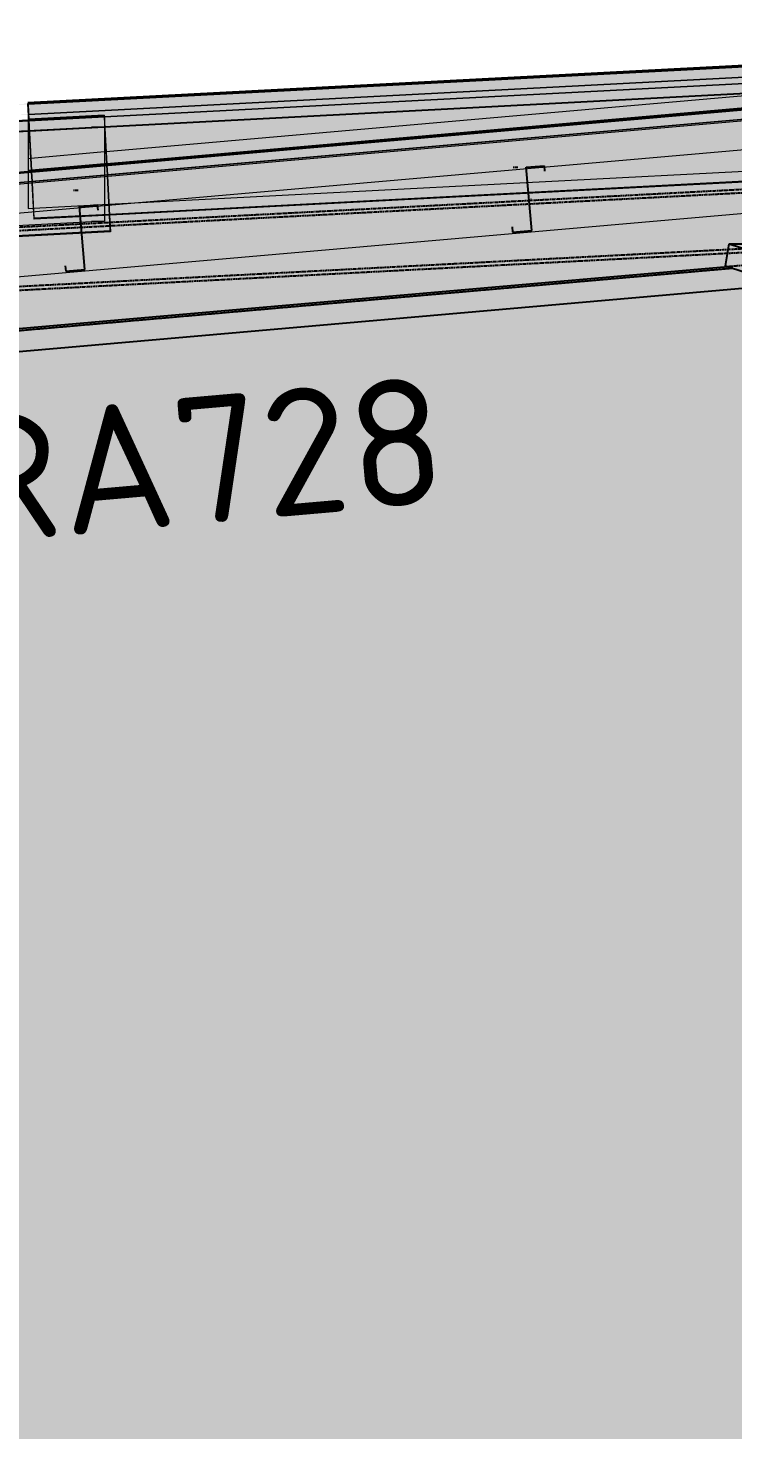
# Model space of a CAD drawing. Header units: millimetres. Extents: x 632 to 645312, y -3890 to 22200.
# Drawn here: x 616548 to 619328, y 12230 to 17758 of the extents above; entities that cross this region are included whole.
import ezdxf

# ---------------------------------------------------------------- set-up
doc = ezdxf.new("R2010")
doc.units = ezdxf.units.MM
doc.linetypes.add('Dash', pattern=[7, 5, -2])
for name, color, linetype, lineweight in [('A-200-H_WALL', 111, 'Continuous', 13), ('A-200-M_WALL_EXT', 113, 'Continuous', 13), ('A-270-M_ROOF', 132, 'Continuous', 13), ('S-280-A_STRUCT_FRAME', 2, 'Continuous', 18), ('S-280-M_STRUCT_FRAME', 12, 'Continuous', 13)]:
    doc.layers.add(name, color=color, linetype=linetype, lineweight=lineweight)
doc.styles.add('ISOCPEUR_2', font='isocpeur.ttf', dxfattribs={"height": 500})

# ---------------------------------------------------------------- blocks, each defined once
blk = doc.blocks.new('Roof Gutters3 - Roof Gutters-1885272-S6_501-SECTION C1')
at = {"layer": 'A-270-M_ROOF', "lineweight": 5, "transparency": 33554432}
for points in [[(4327067.7, 17460), (4332689, 17753.5), (4332688.8, 17757.8), (4327067.5, 17464.3)], [(4327067.9, 17456.1), (4332689.2, 17749.6), (4332688.9, 17754.8), (4327067.6, 17461.3)], [(4327073.3, 17351.6), (4332682.3, 17644.4), (4332682.3, 17608.1), (4332696.6, 17608.1), (4332689, 17753.5), (4327067.7, 17460)], [(4306891.2, 16340.9), (4327368.8, 17410), (4327368.6, 17414.3), (4306890.9, 16345.2)], [(4306891.4, 16337), (4327369, 17406.1), (4327368.8, 17411.3), (4306891.1, 16342.2)], [(4306913, 15922.9), (4312657.3, 16222.8), (4312657.3, 16598.9), (4327371.1, 17367.1), (4327368.8, 17410), (4306891.2, 16340.9), (4306901.1, 16151.6)]]:
    blk.add_hatch(color=253, dxfattribs=at).paths.add_polyline_path(points)
at = {"layer": 'A-270-M_ROOF', "color": 53, "lineweight": 5}
for p, q in [((4332688.8, 17757.8), (4327067.5, 17464.3)), ((4332674.6, 17748.8), (4327067.9, 17456.1)), ((4332675.1, 17748.8), (4327067.9, 17456.1)), ((4332361.5, 17737.7), (4327067.6, 17461.3)), ((4332389.3, 17737.9), (4327067.7, 17460)), ((4332380.4, 17734.4), (4327067.8, 17457.1)), ((4312890.7, 15949.8), (4332711.2, 17683.9)), ((4312890.8, 15948.1), (4332711.2, 17682.1)), ((4312894.5, 15906.5), (4332715.4, 17640.6)), ((4312894.5, 15906.5), (4332715.4, 17640.6)), ((4327376.1, 17271.1), (4331968.4, 17672.9)), ((4332689.2, 17687.5), (4327378.6, 17222.9)), ((4327378.7, 17221.1), (4332409.4, 17661.3)), ((4327376.1, 17271.1), (4331240.2, 17609.2)), ((4327081.5, 17195.5), (4327067.7, 17460)), ((4327067.7, 17460), (4327067.8, 17457.1)), ((4327067.8, 17457.1), (4327071.1, 17394.5)), ((4327067.9, 17456.1), (4327067.9, 17456.1)), ((4327368.6, 17414.3), (4327070.9, 17398.8)), ((4327368.8, 17411.3), (4327368.6, 17414.3)), ((4327368.6, 17414.3), (4327368.8, 17410)), ((4327071.1, 17394.5), (4306891.2, 16340.9)), ((4327071.3, 17391.5), (4306891.3, 16338)), ((4327070.9, 17398.8), (4327067.8, 17398.6)), ((4327071, 17395.8), (4327067.8, 17395.6)), ((4327071.3, 17390.6), (4327067.8, 17390.4)), ((4327071.3, 17390.5), (4327067.8, 17390.3)), ((4327368.8, 17411.3), (4327071, 17395.8)), ((4327368.8, 17410), (4327071.1, 17394.5)), ((4327071.1, 17394.5), (4327081.5, 17195.5)), ((4327368.8, 17407.1), (4327071.3, 17391.5)), ((4327369, 17406.1), (4327071.3, 17390.5)), ((4327369, 17406.1), (4327071.3, 17390.6)), ((4327369, 17407.1), (4327368.8, 17410)), ((4327368.8, 17410), (4327369, 17407.1)), ((4327369, 17407.1), (4327368.8, 17410)), ((4327368.8, 17410), (4327378.7, 17221.5)), ((4327378.7, 17221.5), (4327369, 17407.1)), ((4327369, 17406.1), (4327369, 17406.1)), ((4327078.9, 17245.1), (4327369, 17270.5)), ((4327078.9, 17245.1), (4327369, 17270.5)), ((4332711.2, 17298), (4327091.5, 17004.6)), ((4327369, 17270.5), (4327376.1, 17271.1)), ((4327369, 17270.5), (4327376.1, 17271.1)), ((4332711.2, 17301), (4327389, 17023.2)), ((4327389, 17022.9), (4332711.2, 17300.7)), ((4332711.2, 17297.7), (4327389.2, 17019.9)), ((4327067.8, 17244.1), (4327078.9, 17245.1)), ((4327067.8, 17244.1), (4327078.9, 17245.1)), ((4327081.4, 17196.9), (4327067.8, 17195.7)), ((4327067.8, 17193.9), (4327081.5, 17195.1)), ((4327369, 17222.1), (4327081.4, 17196.9)), ((4327081.5, 17195.1), (4327369, 17220.3)), ((4327081.6, 17193.2), (4327081.5, 17195.5)), ((4327081.5, 17195.5), (4327081.6, 17193.2)), ((4327083.7, 17153.2), (4327081.7, 17191.4)), ((4327081.7, 17191.4), (4327083.7, 17153.2)), ((4327378.6, 17222.9), (4327369, 17222.1)), ((4327369, 17220.3), (4327378.7, 17221.1)), ((4327378.8, 17219.2), (4327378.7, 17221.5)), ((4327378.7, 17221.5), (4327378.8, 17219.2)), ((4327380.9, 17179.2), (4327378.9, 17217.4)), ((4327378.9, 17217.4), (4327380.9, 17179.2)), ((4327084, 17147.9), (4327083.7, 17153.2)), ((4327083.7, 17153.2), (4327084, 17147.9)), ((4327091.5, 17004.6), (4327084, 17147.9)), ((4327084, 17147.9), (4327091.3, 17007.6)), ((4327381.2, 17173.9), (4327380.9, 17179.2)), ((4327380.9, 17179.2), (4327381.2, 17173.9)), ((4327389.2, 17020.2), (4327381.2, 17173.9)), ((4327381.2, 17173.9), (4327389.2, 17020.2)), ((4327389, 17023.2), (4327091.3, 17007.6)), ((4327091.3, 17007.3), (4327369, 17021.8)), ((4327091.3, 17007.6), (4327091.3, 17007.3)), ((4327091.3, 17007.3), (4327091.5, 17004.6)), ((4327369, 17018.8), (4327091.5, 17004.3)), ((4327091.5, 17004.3), (4327091.5, 17004.6)), ((4327369, 17021.8), (4327389, 17022.9)), ((4327389.2, 17019.9), (4327369, 17018.8)), ((4327392.4, 16957.6), (4327389.2, 17020.2)), ((4327389.2, 17020.2), (4327392.6, 16954.6)), ((4327392.6, 16954.3), (4321141, 16627.9)), ((4327392.6, 16954.6), (4321149.9, 16628.7)), ((4321226.2, 16635.4), (4327392.5, 16957.3)), ((4327392.4, 16957.6), (4321234.7, 16636.1)), ((4327392.5, 16957.3), (4327392.4, 16957.6)), ((4327392.6, 16954.6), (4327392.5, 16957.3)), ((4327392.6, 16954.6), (4327392.6, 16954.3))]:
    blk.add_line(p, q, dxfattribs=at)
blk = doc.blocks.new('25021-APA-ZZ-ZZ-M3-AR-000001_V3_rvt-8-S6_501-SECTION C1')
at = {"layer": 'A-200-M_WALL_EXT', "transparency": 33554432}
blk.add_hatch(color=10, dxfattribs=at).paths.add_polyline_path([(4350894.9, 16014.7), (4350894.9, 16070.8), (4332581, 17679.2), (4312662.6, 16639.3), (4312663.4, 16599.2), (4332682.3, 17644.4), (4332682.3, 17608.1), (4350893.6, 16014.8)])
at = {"layer": 'A-270-M_ROOF', "lineweight": 5, "transparency": 33554432}
for color, points in [(9, [(4327067.8, 17457.1), (4332689.2, 17750.6), (4332621.6, 17749.7), (4327017.2, 17457.1)]), (10, [(4327067.8, 17417), (4332689.2, 17710.5), (4332621.6, 17709.6), (4327017.2, 17417)]), (9, [(4306891.3, 16338), (4327368.8, 17407.1), (4327318.3, 17407.1), (4306840.7, 16338)]), (10, [(4306891.3, 16297.9), (4327368.8, 17367), (4327318.3, 17367), (4306840.7, 16297.9)]), (9, [(4306891.3, 16297.9), (4327369, 17367), (4327369, 17407.1), (4306891.3, 16338)])]:
    blk.add_hatch(color=color, dxfattribs=at).paths.add_polyline_path(points)
at = {"layer": 'A-270-M_ROOF', "transparency": 33554432}
for color, points in [(9, [(4327067.8, 17417), (4332689.2, 17710.5), (4332689.2, 17750.6), (4327067.8, 17457.1)]), (254, [(4327067.8, 17351.3), (4332682.3, 17644.4), (4332682.3, 17608.1), (4332689.2, 17608.1), (4332689.2, 17710.5), (4327067.8, 17417)])]:
    blk.add_hatch(color=color, dxfattribs=at).paths.add_polyline_path(points)
at = {"layer": 'A-200-M_WALL_EXT', "color": 53, "lineweight": 5}
for p, q in [((4331240.2, 17609.2), (4327369, 17407.1)), ((4327369, 17407.1), (4331240.2, 17609.2)), ((4327071.3, 17391.5), (4327067.8, 17391.3)), ((4327067.8, 17391.3), (4327071.3, 17391.5)), ((4327368.8, 17407.1), (4327071.3, 17391.5)), ((4327071.3, 17391.5), (4327368.8, 17407.1))]:
    blk.add_line(p, q, dxfattribs=at)
at = {"layer": 'A-270-M_ROOF', "color": 53, "lineweight": 5}
for p, q in [((4332380.4, 17734.4), (4327067.8, 17457.1)), ((4332689.2, 17710.5), (4327069.9, 17417.1)), ((4327069.9, 17417.1), (4332689.2, 17710.5)), ((4332711.2, 17685.7), (4312890.2, 15951.6)), ((4332711.2, 17645.5), (4312890.2, 15911.4)), ((4312890.2, 15911.4), (4332711.2, 17645.5)), ((4332404.2, 17658.8), (4327378.8, 17219.1)), ((4332689.2, 17643.6), (4327380.9, 17179.2)), ((4327380.9, 17179.2), (4332689.2, 17643.6)), ((4312890.2, 15791), (4332711.2, 17525.1)), ((4327067.8, 17457.1), (4327067.8, 17417)), ((4327067.8, 17417), (4327067.8, 17394.3)), ((4306891.3, 16338), (4327071.3, 17391.5)), ((4327067.8, 17394.3), (4327067.8, 17391.4)), ((4327067.8, 17391.4), (4327067.8, 17351.3)), ((4327071.3, 17391.5), (4327368.8, 17407.1)), ((4327073.3, 17351.6), (4327368.8, 17367)), ((4327368.8, 17367), (4327073.3, 17351.6)), ((4327341.5, 17407.1), (4327318.4, 17407.1)), ((4327362.1, 17367), (4327318.4, 17367)), ((4327318.4, 17367), (4327362.1, 17367)), ((4327368.8, 17407.1), (4327341.5, 17407.1)), ((4327368.8, 17367), (4327362.1, 17367)), ((4327362.1, 17367), (4327368.8, 17367)), ((4327369, 17407.1), (4327369, 17367)), ((4327369, 17367), (4327369, 17220.7)), ((4306893.4, 16298), (4327073.3, 17351.6)), ((4327073.3, 17351.6), (4306893.4, 16298)), ((4327067.8, 17351.3), (4327067.8, 17194.4)), ((4327386.9, 17063.2), (4332689.2, 17340)), ((4312890.2, 15540), (4332711.2, 17274.1)), ((4312891.3, 15540.1), (4332711.2, 17274.1)), ((4327067.8, 17194.4), (4327067.8, 17192)), ((4327081.6, 17193.1), (4327067.8, 17191.9)), ((4327369, 17218.3), (4327081.6, 17193.1)), ((4327369, 17220.7), (4327369, 17218.3)), ((4327378.8, 17219.1), (4327369, 17218.3)), ((4327369, 17216.5), (4327369, 17178.1)), ((4327067.8, 17190.2), (4327067.8, 17151.8)), ((4327083.7, 17153.2), (4327067.8, 17151.8)), ((4327067.8, 17151.8), (4327083.7, 17153.2)), ((4327067.8, 17151.8), (4327067.8, 17146.5)), ((4327067.8, 17146.5), (4327067.8, 17046.5)), ((4327369, 17178.1), (4327083.7, 17153.2)), ((4327083.7, 17153.2), (4327369, 17178.1)), ((4327380.9, 17179.2), (4327369, 17178.1)), ((4327369, 17178.1), (4327380.9, 17179.2)), ((4327369, 17178.1), (4327369, 17172.8)), ((4327369, 17172.8), (4327369, 17019.1)), ((4327067.8, 17046.5), (4327089.2, 17047.6)), ((4327089.2, 17047.6), (4327386.9, 17063.2)), ((4327369, 16996.5), (4322371.8, 16735.6)), ((4327318.4, 16996.5), (4327362.1, 16996.5)), ((4327362.1, 16996.5), (4327369, 16996.5)), ((4327369, 17019.1), (4327369, 16996.5))]:
    blk.add_line(p, q, dxfattribs=at)
blk.add_blockref('Roof Gutters3 - Roof Gutters-1885272-S6_501-SECTION C1', (0, 0), dxfattribs=at)
blk = doc.blocks.new('NRP_Framing-Steel-SHS - RB429 - 89x89x5_0SHS-4262965-S6_501-SECTION C1')
at = {"layer": 'S-280-M_STRUCT_FRAME', "linetype": 'Dash', "lineweight": 25}
for points in [[(4329833.1, 16906.5), (4329818.9, 16819.8), (4330119.4, 16721.7), (4330119.4, 16813.1)], [(4329833.1, 16906.5), (4330119.4, 16813.1), (4330245.2, 16792.5), (4329896, 16906.5)], [(4330238.2, 16707.5), (4330238.2, 16788.5), (4330126.4, 16806.8), (4330126.4, 16743.9), (4330194.5, 16721.7)], [(4330238.2, 16707.5), (4330126.4, 16743.9), (4330126.4, 16725.7), (4330150.8, 16721.7)]]:
    blk.add_hatch(color=256, dxfattribs=at).paths.add_polyline_path(points)
h = blk.add_hatch(color=256, dxfattribs=at)
h.paths.add_polyline_path([(4330245.2, 16701.2), (4330245.2, 16792.5), (4330119.4, 16813.1), (4330119.4, 16721.7)])
h.paths.add_polyline_path([(4330238.2, 16707.5), (4330126.4, 16725.7), (4330126.4, 16806.8), (4330238.2, 16788.5)])
at = {"layer": 'S-280-M_STRUCT_FRAME', "lineweight": 25}
for p, q in [((4329818.9, 16819.8), (4329833.1, 16906.5)), ((4329833.1, 16906.5), (4329896, 16906.5)), ((4329833.1, 16906.5), (4330119.4, 16813.1)), ((4330245.2, 16792.5), (4329896, 16906.5)), ((4329818.9, 16819.8), (4330119.4, 16721.7)), ((4330245.2, 16792.5), (4330119.4, 16813.1)), ((4330119.4, 16813.1), (4330119.4, 16721.7)), ((4330126.4, 16806.8), (4330238.2, 16788.5)), ((4330126.4, 16725.7), (4330126.4, 16806.8)), ((4330238.2, 16788.5), (4330238.2, 16707.5)), ((4330245.2, 16701.2), (4330245.2, 16792.5)), ((4330119.4, 16721.7), (4330245.2, 16701.2)), ((4330126.4, 16743.9), (4330238.2, 16707.5)), ((4330238.2, 16707.5), (4330126.4, 16725.7))]:
    blk.add_line(p, q, dxfattribs=at)
blk = doc.blocks.new('NRP_Framing-Steel-EA - RA728 - 90x90x8EA-3936119-S6_501-SECTION C1')
at = {"layer": 'S-280-M_STRUCT_FRAME', "linetype": 'Dash', "lineweight": 25}
blk.add_line((4329848.2, 16810.3), (4322959.9, 16207.6), dxfattribs=at)
blk = doc.blocks.new('NRP_Framing-Steel-PFC - R308 - 250PFC-4012580-S6_501-SECTION C1')
at = {"layer": 'S-280-M_STRUCT_FRAME', "linetype": 'Dash', "lineweight": 25}
for p, q in [((4312657.3, 16222.8), (4332666.5, 17267.4)), ((4332667.3, 17252.5), (4312657.3, 16207.8)), ((4331737.3, 16983.6), (4312657.3, 15987.5)), ((4331311.6, 16946.4), (4312657.3, 15972.4))]:
    blk.add_line(p, q, dxfattribs=at)
blk = doc.blocks.new('NRP_Framing-Steel-Purlin Z - P915 - EZ250-19-V86-S6_501-SECTION C1')
at = {"layer": 'S-280-M_STRUCT_FRAME', "color": 92, "lineweight": 25}
for p, q in [((4329032.7, 17208.7), (4329103.4, 17214.9)), ((4329032.7, 17208.7), (4329103.4, 17214.9)), ((4329054.5, 16959.6), (4329032.7, 17208.7)), ((4329054.5, 16959.6), (4329032.7, 17208.7)), ((4329103.4, 17214.9), (4329105.2, 17194)), ((4329103.4, 17214.9), (4329105.2, 17194)), ((4329051.6, 17084.9), (4329052, 17084.9)), ((4328976.9, 16973.9), (4328978.8, 16953)), ((4328976.9, 16973.9), (4328978.8, 16953)), ((4328978.8, 16953), (4329054.5, 16959.6)), ((4328978.8, 16953), (4329054.5, 16959.6))]:
    blk.add_line(p, q, dxfattribs=at)
at = {"layer": 'S-280-M_STRUCT_FRAME', "color": 92, "linetype": 'Dash', "lineweight": 25}
blk.add_line((4329051.6, 17084.9), (4329052, 17084.9), dxfattribs=at)
blk = doc.blocks.new('NRP_Framing-Steel-Purlin Z - P915 - EZ250-19-V87-S6_501-SECTION C1')
at = {"layer": 'S-280-M_STRUCT_FRAME', "color": 92, "lineweight": 25}
for p, q in [((4327270.4, 17054.5), (4327341.1, 17060.7)), ((4327270.4, 17054.5), (4327341.1, 17060.7)), ((4327292.2, 16805.5), (4327270.4, 17054.5)), ((4327292.2, 16805.5), (4327270.4, 17054.5)), ((4327341.1, 17060.7), (4327343, 17039.8)), ((4327341.1, 17060.7), (4327343, 17039.8)), ((4327289.3, 16930.7), (4327289.7, 16930.7)), ((4327214.7, 16819.8), (4327216.5, 16798.8)), ((4327214.7, 16819.8), (4327216.5, 16798.8)), ((4327216.5, 16798.8), (4327292.2, 16805.5)), ((4327216.5, 16798.8), (4327292.2, 16805.5))]:
    blk.add_line(p, q, dxfattribs=at)
at = {"layer": 'S-280-M_STRUCT_FRAME', "color": 92, "linetype": 'Dash', "lineweight": 25}
blk.add_line((4327289.3, 16930.7), (4327289.7, 16930.7), dxfattribs=at)
blk = doc.blocks.new('NRP_Framing-Steel-Purlin Z - P916 - EZ250-24-4062106-S6_501-SECTION C1')
at = {"layer": 'S-280-M_STRUCT_FRAME', "color": 1, "linetype": 'Dash', "lineweight": 25}
blk.add_line((4327265.7, 17117.1), (4327245.1, 17117.1), dxfattribs=at)
blk = doc.blocks.new('NRP_Framing-Steel-Purlin Z - P916 - EZ250-24-4062107-S6_501-SECTION C1')
at = {"layer": 'S-280-M_STRUCT_FRAME', "color": 1, "linetype": 'Dash', "lineweight": 25}
blk.add_line((4328999.9, 17207.6), (4328979.3, 17207.7), dxfattribs=at)

msp = doc.modelspace()

# ---------------------------------------------------------------- hatches: boundary and pattern name
at = {"layer": 'A-200-H_WALL'}
h = msp.add_hatch(color=256, dxfattribs=at)
h.paths.add_polyline_path([(615537.5, 4900), (622162.5, 4900), (622162.5, 5050), (615537.5, 5050)])
h.paths.add_polyline_path([(620195, 5200), (622162.5, 5200), (622162.5, 15900), (622025, 15900), (622025, 15920), (622157.5, 15920), (622157.5, 16680), (622025, 16680), (622025, 16700), (622162.5, 16700), (622162.5, 16950.1), (622059.4, 16950.1), (622059.4, 16966.9), (619725.5, 16762.7), (619725.5, 16701.2), (619587.4, 16725.7), (619527.3, 16745.3), (615537.5, 16396.3), (615537.5, 5200)])
h.paths.add_polyline_path([(615537.5, 16486.6), (619303.5, 16818.4), (619299.2, 16819.8), (619313.3, 16906.5), (619376.2, 16906.5), (619579.3, 16840.2), (622059.4, 17059.5), (622059.4, 17150.1), (622162.5, 17150.1), (622162.5, 17644.4), (615537.5, 17298.5), (615537.5, 17059.5)])
h.paths.add_polyline_path([(622077.8, 16956.1), (622162.5, 16956.1), (622162.5, 16975.9), (622065.4, 16967.4), (622065.4, 16956.1)])
h.paths.add_polyline_path([(622065.4, 17057.7), (622088.6, 17059.8), (622089.7, 17072.6), (622147.1, 17067.6), (622147.8, 17075.6), (622162.5, 17075.6), (622162.5, 17144.1), (622065.4, 17144.1), (622065.4, 17058.3)])
at = {"layer": 'S-280-M_STRUCT_FRAME', "lineweight": 5}
h = msp.add_hatch(color=256, dxfattribs=at)
h.paths.add_polyline_path([(612440.1, 16207.6), (619328.5, 16810.3), (619303.5, 16816.1), (612439.4, 16215.6), (612439.7, 16212.9)])
h.paths.add_polyline_path([(619598.7, 16833.9), (621644.6, 17012.9), (621643.9, 17020.9), (619579.3, 16840.2)])
h.paths.add_polyline_path([(622072, 17050.3), (622176.9, 17059.5), (622176.4, 17065), (622162.5, 17066.2), (622071.3, 17058.3)])
h = msp.add_hatch(color=256, dxfattribs=at)
h.paths.add_polyline_path([(612447.3, 16125.9), (619527.3, 16745.3), (619328.5, 16810.3), (612440.1, 16207.6), (612440.7, 16200.6)])
h.paths.add_polyline_path([(619725.5, 16762.7), (622059.4, 16966.9), (622059.4, 16981.9), (621741.7, 16955.1), (621735.7, 17020.9), (619599.6, 16833.6), (619725.5, 16792.5), (619725.5, 16788.5)])
h.paths.add_polyline_path([(622065.4, 16967.4), (622184.1, 16977.8), (622176.9, 17056.9), (622162.5, 17058.2), (622072, 17050.3), (622077.8, 16983.5), (622065.4, 16982.4)])

# ---------------------------------------------------------------- linework, layer by layer
at = {"layer": 'A-200-M_WALL_EXT', "lineweight": 25}
msp.add_line((622162.5, 17644.4), (602137.5, 16598.9), dxfattribs=at)
at = {"layer": 'S-280-M_STRUCT_FRAME', "lineweight": 25}
for p, q in [((619328.5, 16810.3), (612440.1, 16207.6)), ((619309.1, 16816.6), (612794.2, 16246.6)), ((619527.3, 16745.3), (612447.3, 16125.9))]:
    msp.add_line(p, q, dxfattribs=at)
at = {"layer": 'S-280-M_STRUCT_FRAME', "linetype": 'Dash', "lineweight": 25}
msp.add_line((619579.3, 16840.2), (619309.1, 16816.6), dxfattribs=at)

# ---------------------------------------------------------------- block references
at = {"color": 10, "lineweight": 5}
msp.add_blockref('25021-APA-ZZ-ZZ-M3-AR-000001_V3_rvt-8-S6_501-SECTION C1', (-3710519.8, 0), dxfattribs=at)
at = {"layer": 'S-280-M_STRUCT_FRAME', "linetype": 'Dash', "lineweight": 25}
for name in ['NRP_Framing-Steel-PFC - R308 - 250PFC-4012580-S6_501-SECTION C1', 'NRP_Framing-Steel-EA - RA728 - 90x90x8EA-3936119-S6_501-SECTION C1']:
    msp.add_blockref(name, (-3710519.8, 0), dxfattribs=at)
at = {"layer": 'S-280-M_STRUCT_FRAME', "color": 92, "linetype": 'Dash', "lineweight": 25}
for name in ['NRP_Framing-Steel-Purlin Z - P915 - EZ250-19-V86-S6_501-SECTION C1', 'NRP_Framing-Steel-Purlin Z - P915 - EZ250-19-V87-S6_501-SECTION C1']:
    msp.add_blockref(name, (-3710519.8, 0), dxfattribs=at)
at = {"layer": 'S-280-M_STRUCT_FRAME', "color": 1, "lineweight": 25}
for name in ['NRP_Framing-Steel-Purlin Z - P916 - EZ250-24-4062107-S6_501-SECTION C1', 'NRP_Framing-Steel-Purlin Z - P916 - EZ250-24-4062106-S6_501-SECTION C1']:
    msp.add_blockref(name, (-3710519.8, 0), dxfattribs=at)
at = {"layer": 'S-280-M_STRUCT_FRAME', "lineweight": 25}
msp.add_blockref('NRP_Framing-Steel-SHS - RB429 - 89x89x5_0SHS-4262965-S6_501-SECTION C1', (-3710519.8, 0), dxfattribs=at)

# ---------------------------------------------------------------- texts
at = {"layer": 'S-280-A_STRUCT_FRAME', "lineweight": 13, "insert": (616240.6, 16218.7), "char_height": 500, "width": 2324.894, "attachment_point": 1, "rotation": 5, "style": 'ISOCPEUR_2'}
msp.add_mtext('RA728', dxfattribs=at)

doc.saveas('drawing.dxf')
